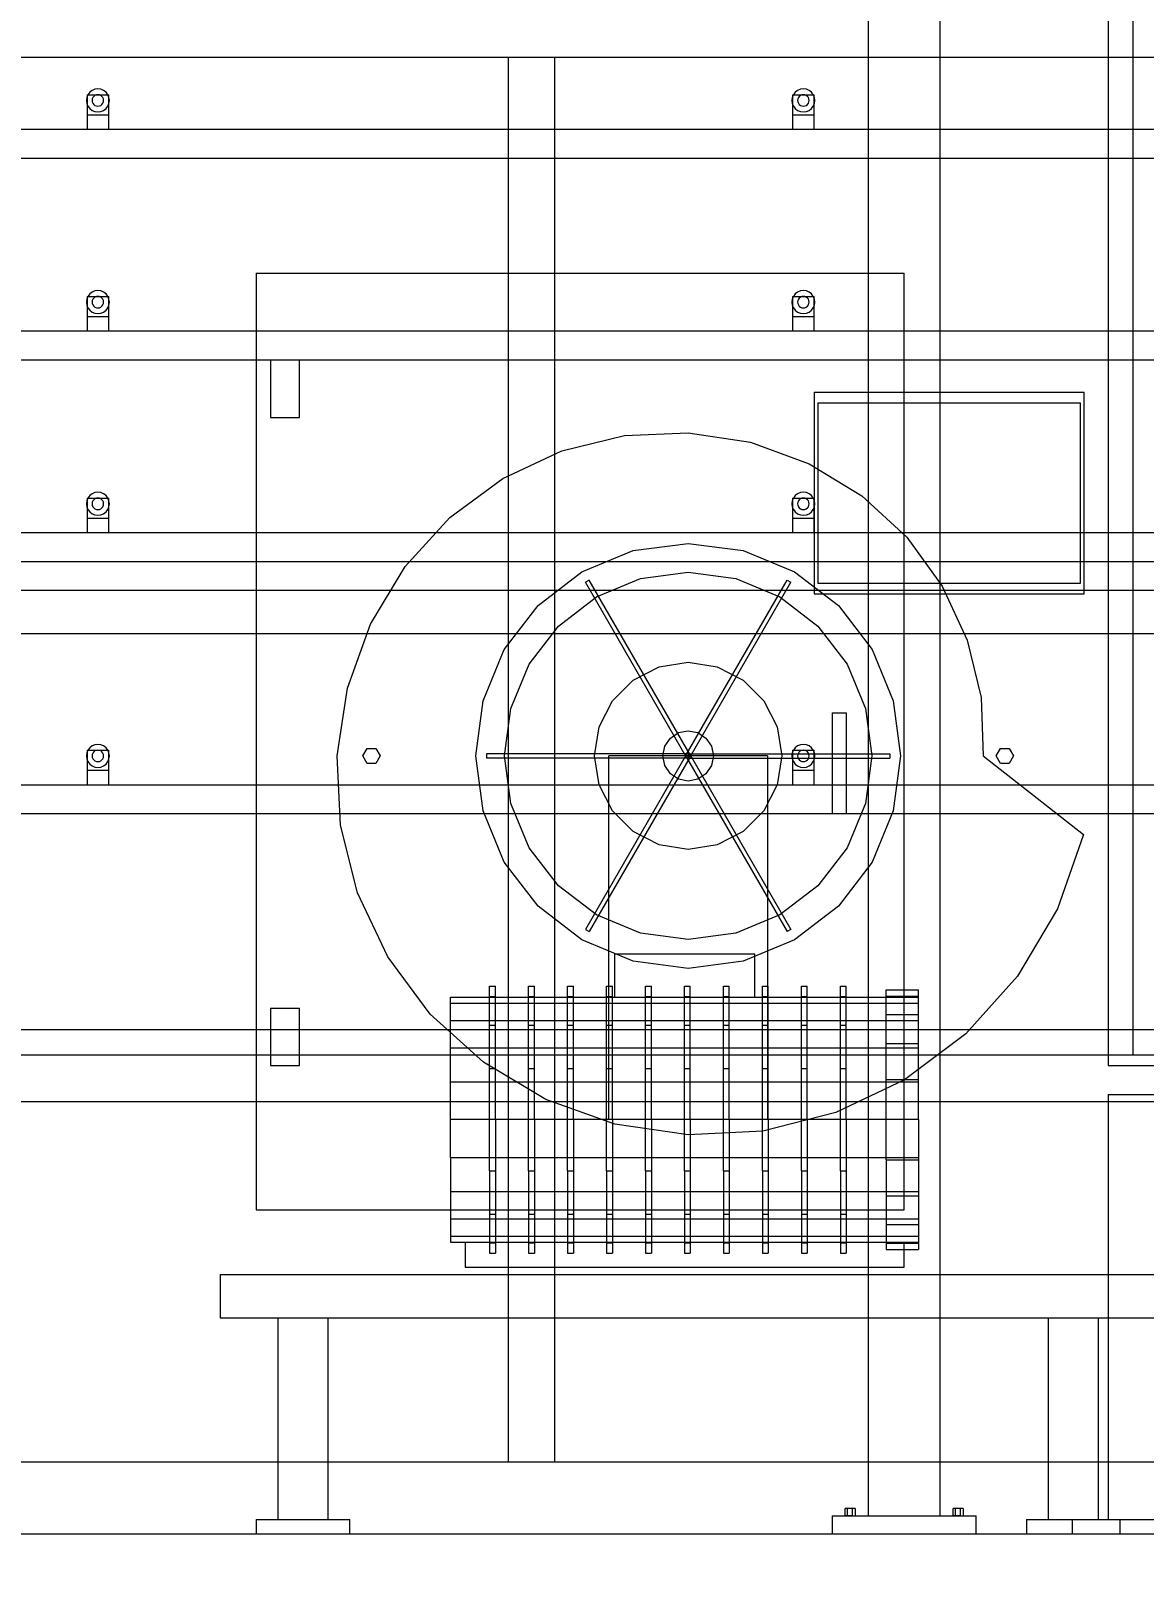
# Model space of a CAD drawing. Header units: millimetres. Extents: x -2500 to 58855, y -53268 to 6837.
# Drawn here: x 39504 to 41050, y -60 to 2086 of the extents above; entities that cross this region are included whole.
import ezdxf

# ---------------------------------------------------------------- set-up
doc = ezdxf.new("R2010")
doc.units = ezdxf.units.MM
doc.layers.add('COTAS_P', color=1, linetype='Continuous', lineweight=0)
doc.layers.add('lateral_secador', color=7, linetype='Continuous', lineweight=0)
doc.dimstyles.new('R19_100', dxfattribs={"dimtxt": 250, "dimasz": 150, "dimexe": 150, "dimexo": 80, "dimgap": 100, "dimtad": 1, "dimtih": 1, "dimtoh": 1, "dimdsep": 46, "dimcen": 0.09, "dimadec": 0, "dimazin": 0, "dimtfac": 1, "dimtdec": 4, "dimtofl": 0, "dimtmove": 0, "dimatfit": 3, "dimfxl": 1, "dimtolj": 1, "dimtzin": 0, "dimarcsym": 0})

# ---------------------------------------------------------------- blocks, each defined once
blk = doc.blocks.new('*D22')
at = {"layer": 'COTAS_P', "color": 0, "lineweight": -2, "transparency": 16777216}
for p, q in [((37717.1, -80), (37717.1, -1050)), ((57717.1, -80), (57717.1, -1050)), ((37867.1, -900), (57567.1, -900))]:
    blk.add_line(p, q, dxfattribs=at)
at = {"layer": 'COTAS_P', "color": 0, "transparency": 16777216}
for points in [[(37867.1, -875), (37867.1, -925), (37717.1, -900)], [(57567.1, -875), (57567.1, -925), (57717.1, -900)]]:
    blk.add_solid(points, dxfattribs=at)
at = {"layer": 'Defpoints', "color": 0, "transparency": 16777216}
for p in [(37717.1, 0), (57717.1, 0), (57717.1, -900)]:
    blk.add_point(p, dxfattribs=at)
blk = doc.blocks.new('*D24')
at = {"layer": 'COTAS_P', "color": 0, "lineweight": -2, "transparency": 16777216}
for p, q in [((112.7, -80), (112.7, -2650)), ((58855.1, -80), (58855.1, -2650)), ((262.7, -2500), (58705.1, -2500))]:
    blk.add_line(p, q, dxfattribs=at)
at = {"layer": 'COTAS_P', "color": 0, "transparency": 16777216}
for points in [[(262.7, -2475), (262.7, -2525), (112.7, -2500)], [(58705.1, -2475), (58705.1, -2525), (58855.1, -2500)]]:
    blk.add_solid(points, dxfattribs=at)
at = {"layer": 'Defpoints', "color": 0, "transparency": 16777216}
for p in [(112.7, 0), (58855.1, 0), (58855.1, -2500)]:
    blk.add_point(p, dxfattribs=at)

msp = doc.modelspace()

# ---------------------------------------------------------------- linework, layer by layer
at = {"layer": 'lateral_secador'}
for p, q in [((40667.116, 2990), (40667.116, 25)), ((40767.116, 25), (40767.116, 2990)), ((41035.449, 665), (41035.449, 2935)), ((41000.449, 2900), (41000.449, 650)), ((37717.116, 2050), (57717.116, 2050)), ((40167.116, 2050), (40232.116, 2050)), ((40167.116, 2050), (40167.116, 100)), ((40232.116, 100), (40232.116, 2050)), ((39583.259, 1998), (39581.661, 1994.141)), ((39582.116, 1998), (39612.116, 1998)), ((39582.116, 1998), (39582.116, 1970)), ((39585.802, 2001.314), (39583.259, 1998)), ((39589.116, 2003.856), (39585.802, 2001.314)), ((39592.975, 2005.455), (39589.116, 2003.856)), ((39593.116, 1996.928), (39591.459, 1995.657)), ((39597.116, 2006), (39592.975, 2005.455)), ((39595.045, 1997.727), (39593.116, 1996.928)), ((39597.116, 1998), (39595.045, 1997.727)), ((39601.257, 2005.455), (39597.116, 2006)), ((39599.186, 1997.727), (39597.116, 1998)), ((39601.116, 1996.928), (39599.186, 1997.727)), ((39602.773, 1995.657), (39601.116, 1996.928)), ((39605.116, 2003.856), (39601.257, 2005.455)), ((39608.43, 2001.314), (39605.116, 2003.856)), ((39610.972, 1998), (39608.43, 2001.314)), ((39612.571, 1994.141), (39610.972, 1998)), ((39612.116, 1970), (39612.116, 1998)), ((40563.259, 1998), (40561.661, 1994.141)), ((40562.116, 1998), (40592.116, 1998)), ((40562.116, 1998), (40562.116, 1970)), ((40565.802, 2001.314), (40563.259, 1998)), ((40569.116, 2003.856), (40565.802, 2001.314)), ((40572.975, 2005.455), (40569.116, 2003.856)), ((40573.116, 1996.928), (40571.459, 1995.657)), ((40577.116, 2006), (40572.975, 2005.455)), ((40575.045, 1997.727), (40573.116, 1996.928)), ((40577.116, 1998), (40575.045, 1997.727)), ((40581.257, 2005.455), (40577.116, 2006)), ((40579.186, 1997.727), (40577.116, 1998)), ((40581.116, 1996.928), (40579.186, 1997.727)), ((40582.773, 1995.657), (40581.116, 1996.928)), ((40585.116, 2003.856), (40581.257, 2005.455)), ((40588.43, 2001.314), (40585.116, 2003.856)), ((40590.972, 1998), (40588.43, 2001.314)), ((40592.571, 1994.141), (40590.972, 1998)), ((40592.116, 1970), (40592.116, 1998)), ((39581.661, 1994.141), (39581.116, 1990)), ((39581.116, 1990), (39581.661, 1985.859)), ((39581.661, 1985.859), (39583.259, 1982)), ((39583.259, 1982), (39585.802, 1978.686)), ((39585.802, 1978.686), (39589.116, 1976.144)), ((39589.388, 1992.071), (39589.116, 1990)), ((39589.116, 1990), (39589.388, 1987.929)), ((39589.116, 1976.144), (39592.975, 1974.545)), ((39590.188, 1994), (39589.388, 1992.071)), ((39589.388, 1987.929), (39590.188, 1986)), ((39591.459, 1995.657), (39590.188, 1994)), ((39590.188, 1986), (39591.459, 1984.343)), ((39591.459, 1984.343), (39593.116, 1983.072)), ((39593.116, 1983.072), (39595.045, 1982.273)), ((39595.045, 1982.273), (39597.116, 1982)), ((39597.116, 1982), (39599.186, 1982.273)), ((39599.186, 1982.273), (39601.116, 1983.072)), ((39601.116, 1983.072), (39602.773, 1984.343)), ((39601.257, 1974.545), (39605.116, 1976.144)), ((39604.044, 1994), (39602.773, 1995.657)), ((39602.773, 1984.343), (39604.044, 1986)), ((39604.843, 1992.071), (39604.044, 1994)), ((39604.044, 1986), (39604.843, 1987.929)), ((39605.116, 1990), (39604.843, 1992.071)), ((39604.843, 1987.929), (39605.116, 1990)), ((39605.116, 1976.144), (39608.43, 1978.686)), ((39608.43, 1978.686), (39610.972, 1982)), ((39610.972, 1982), (39612.571, 1985.859)), ((39613.116, 1990), (39612.571, 1994.141)), ((39612.571, 1985.859), (39613.116, 1990)), ((40561.661, 1994.141), (40561.116, 1990)), ((40561.116, 1990), (40561.661, 1985.859)), ((40561.661, 1985.859), (40563.259, 1982)), ((40563.259, 1982), (40565.802, 1978.686)), ((40565.802, 1978.686), (40569.116, 1976.144)), ((40569.388, 1992.071), (40569.116, 1990)), ((40569.116, 1990), (40569.388, 1987.929)), ((40569.116, 1976.144), (40572.975, 1974.545)), ((40570.188, 1994), (40569.388, 1992.071)), ((40569.388, 1987.929), (40570.188, 1986)), ((40571.459, 1995.657), (40570.188, 1994)), ((40570.188, 1986), (40571.459, 1984.343)), ((40571.459, 1984.343), (40573.116, 1983.072)), ((40573.116, 1983.072), (40575.045, 1982.273)), ((40575.045, 1982.273), (40577.116, 1982)), ((40577.116, 1982), (40579.186, 1982.273)), ((40579.186, 1982.273), (40581.116, 1983.072)), ((40581.116, 1983.072), (40582.773, 1984.343)), ((40581.257, 1974.545), (40585.116, 1976.144)), ((40584.044, 1994), (40582.773, 1995.657)), ((40582.773, 1984.343), (40584.044, 1986)), ((40584.843, 1992.071), (40584.044, 1994)), ((40584.044, 1986), (40584.843, 1987.929)), ((40585.116, 1990), (40584.843, 1992.071)), ((40584.843, 1987.929), (40585.116, 1990)), ((40585.116, 1976.144), (40588.43, 1978.686)), ((40588.43, 1978.686), (40590.972, 1982)), ((40590.972, 1982), (40592.571, 1985.859)), ((40593.116, 1990), (40592.571, 1994.141)), ((40592.571, 1985.859), (40593.116, 1990)), ((39582.116, 1970), (39612.116, 1970)), ((39582.116, 1970), (39582.116, 1950)), ((39592.975, 1974.545), (39597.116, 1974)), ((39597.116, 1974), (39601.257, 1974.545)), ((39612.116, 1950), (39612.116, 1970)), ((40562.116, 1970), (40592.116, 1970)), ((40562.116, 1970), (40562.116, 1950)), ((40572.975, 1974.545), (40577.116, 1974)), ((40577.116, 1974), (40581.257, 1974.545)), ((40592.116, 1950), (40592.116, 1970)), ((38067.116, 1950), (57367.116, 1950)), ((39582.116, 1950), (39612.116, 1950)), ((40562.116, 1950), (40592.116, 1950)), ((38067.116, 1910), (57367.116, 1910)), ((39817.116, 1750), (40717.116, 1750)), ((39817.116, 1750), (39817.116, 450)), ((40717.116, 450), (40717.116, 1750)), ((39583.259, 1718), (39581.661, 1714.141)), ((39582.116, 1718), (39612.116, 1718)), ((39582.116, 1718), (39582.116, 1690)), ((39585.802, 1721.314), (39583.259, 1718)), ((39589.116, 1723.856), (39585.802, 1721.314)), ((39592.975, 1725.455), (39589.116, 1723.856)), ((39597.116, 1726), (39592.975, 1725.455)), ((39595.045, 1717.727), (39593.116, 1716.928)), ((39597.116, 1718), (39595.045, 1717.727)), ((39601.257, 1725.455), (39597.116, 1726)), ((39599.186, 1717.727), (39597.116, 1718)), ((39601.116, 1716.928), (39599.186, 1717.727)), ((39605.116, 1723.856), (39601.257, 1725.455)), ((39608.43, 1721.314), (39605.116, 1723.856)), ((39610.972, 1718), (39608.43, 1721.314)), ((39612.571, 1714.141), (39610.972, 1718)), ((39612.116, 1690), (39612.116, 1718)), ((40563.259, 1718), (40561.661, 1714.141)), ((40562.116, 1718), (40592.116, 1718)), ((40562.116, 1718), (40562.116, 1690)), ((40565.802, 1721.314), (40563.259, 1718)), ((40569.116, 1723.856), (40565.802, 1721.314)), ((40572.975, 1725.455), (40569.116, 1723.856)), ((40577.116, 1726), (40572.975, 1725.455)), ((40575.045, 1717.727), (40573.116, 1716.928)), ((40577.116, 1718), (40575.045, 1717.727)), ((40581.257, 1725.455), (40577.116, 1726)), ((40579.186, 1717.727), (40577.116, 1718)), ((40581.116, 1716.928), (40579.186, 1717.727)), ((40585.116, 1723.856), (40581.257, 1725.455)), ((40588.43, 1721.314), (40585.116, 1723.856)), ((40590.972, 1718), (40588.43, 1721.314)), ((40592.571, 1714.141), (40590.972, 1718)), ((40592.116, 1690), (40592.116, 1718)), ((39581.661, 1714.141), (39581.116, 1710)), ((39581.116, 1710), (39581.661, 1705.859)), ((39581.661, 1705.859), (39583.259, 1702)), ((39583.259, 1702), (39585.802, 1698.686)), ((39585.802, 1698.686), (39589.116, 1696.144)), ((39589.388, 1712.071), (39589.116, 1710)), ((39589.116, 1710), (39589.388, 1707.929)), ((39589.116, 1696.144), (39592.975, 1694.545)), ((39590.188, 1714), (39589.388, 1712.071)), ((39589.388, 1707.929), (39590.188, 1706)), ((39591.459, 1715.657), (39590.188, 1714)), ((39590.188, 1706), (39591.459, 1704.343)), ((39593.116, 1716.928), (39591.459, 1715.657)), ((39591.459, 1704.343), (39593.116, 1703.072)), ((39593.116, 1703.072), (39595.045, 1702.273)), ((39595.045, 1702.273), (39597.116, 1702)), ((39597.116, 1702), (39599.186, 1702.273)), ((39599.186, 1702.273), (39601.116, 1703.072)), ((39602.773, 1715.657), (39601.116, 1716.928)), ((39601.116, 1703.072), (39602.773, 1704.343)), ((39601.257, 1694.545), (39605.116, 1696.144)), ((39604.044, 1714), (39602.773, 1715.657)), ((39602.773, 1704.343), (39604.044, 1706)), ((39604.843, 1712.071), (39604.044, 1714)), ((39604.044, 1706), (39604.843, 1707.929)), ((39605.116, 1710), (39604.843, 1712.071)), ((39604.843, 1707.929), (39605.116, 1710)), ((39605.116, 1696.144), (39608.43, 1698.686)), ((39608.43, 1698.686), (39610.972, 1702)), ((39610.972, 1702), (39612.571, 1705.859)), ((39613.116, 1710), (39612.571, 1714.141)), ((39612.571, 1705.859), (39613.116, 1710)), ((40561.661, 1714.141), (40561.116, 1710)), ((40561.116, 1710), (40561.661, 1705.859)), ((40561.661, 1705.859), (40563.259, 1702)), ((40563.259, 1702), (40565.802, 1698.686)), ((40565.802, 1698.686), (40569.116, 1696.144)), ((40569.388, 1712.071), (40569.116, 1710)), ((40569.116, 1710), (40569.388, 1707.929)), ((40569.116, 1696.144), (40572.975, 1694.545)), ((40570.188, 1714), (40569.388, 1712.071)), ((40569.388, 1707.929), (40570.188, 1706)), ((40571.459, 1715.657), (40570.188, 1714)), ((40570.188, 1706), (40571.459, 1704.343)), ((40573.116, 1716.928), (40571.459, 1715.657)), ((40571.459, 1704.343), (40573.116, 1703.072)), ((40573.116, 1703.072), (40575.045, 1702.273)), ((40575.045, 1702.273), (40577.116, 1702)), ((40577.116, 1702), (40579.186, 1702.273)), ((40579.186, 1702.273), (40581.116, 1703.072)), ((40582.773, 1715.657), (40581.116, 1716.928)), ((40581.116, 1703.072), (40582.773, 1704.343)), ((40581.257, 1694.545), (40585.116, 1696.144)), ((40584.044, 1714), (40582.773, 1715.657)), ((40582.773, 1704.343), (40584.044, 1706)), ((40584.843, 1712.071), (40584.044, 1714)), ((40584.044, 1706), (40584.843, 1707.929)), ((40585.116, 1710), (40584.843, 1712.071)), ((40584.843, 1707.929), (40585.116, 1710)), ((40585.116, 1696.144), (40588.43, 1698.686)), ((40588.43, 1698.686), (40590.972, 1702)), ((40590.972, 1702), (40592.571, 1705.859)), ((40593.116, 1710), (40592.571, 1714.141)), ((40592.571, 1705.859), (40593.116, 1710)), ((39582.116, 1690), (39612.116, 1690)), ((39582.116, 1690), (39582.116, 1670)), ((39592.975, 1694.545), (39597.116, 1694)), ((39597.116, 1694), (39601.257, 1694.545)), ((39612.116, 1670), (39612.116, 1690)), ((40562.116, 1690), (40592.116, 1690)), ((40562.116, 1690), (40562.116, 1670)), ((40572.975, 1694.545), (40577.116, 1694)), ((40577.116, 1694), (40581.257, 1694.545)), ((40592.116, 1670), (40592.116, 1690)), ((38067.116, 1670), (57367.116, 1670)), ((39582.116, 1670), (39612.116, 1670)), ((40562.116, 1670), (40592.116, 1670)), ((38067.116, 1630), (57367.116, 1630)), ((39837.116, 1630), (39877.116, 1630)), ((39837.116, 1630), (39837.116, 1550)), ((39877.116, 1550), (39877.116, 1630)), ((40592.116, 1585), (40967.116, 1585)), ((40592.116, 1585), (40592.116, 1305)), ((40597.116, 1570), (40962.116, 1570)), ((40597.116, 1570), (40597.116, 1320)), ((40962.116, 1320), (40962.116, 1570)), ((40967.116, 1305), (40967.116, 1585)), ((39837.116, 1550), (39877.116, 1550)), ((40241.699, 1503.494), (40328.633, 1524.834)), ((40328.633, 1524.834), (40417.116, 1528.71)), ((40417.116, 1528.71), (40503.711, 1515.342)), ((40159.761, 1465.158), (40241.699, 1503.494)), ((40503.711, 1515.342), (40585.126, 1485.613)), ((40585.126, 1485.613), (40658.341, 1441.019)), ((40086.144, 1410.972), (40159.761, 1465.158)), ((39585.802, 1441.314), (39583.259, 1438)), ((39589.116, 1443.856), (39585.802, 1441.314)), ((39592.975, 1445.455), (39589.116, 1443.856)), ((39597.116, 1446), (39592.975, 1445.455)), ((39601.257, 1445.455), (39597.116, 1446)), ((39605.116, 1443.856), (39601.257, 1445.455)), ((39608.43, 1441.314), (39605.116, 1443.856)), ((39610.972, 1438), (39608.43, 1441.314)), ((40565.802, 1441.314), (40563.259, 1438)), ((40569.116, 1443.856), (40565.802, 1441.314)), ((40572.975, 1445.455), (40569.116, 1443.856)), ((40577.116, 1446), (40572.975, 1445.455)), ((40581.257, 1445.455), (40577.116, 1446)), ((40585.116, 1443.856), (40581.257, 1445.455)), ((40588.43, 1441.314), (40585.116, 1443.856)), ((40590.972, 1438), (40588.43, 1441.314)), ((40658.341, 1441.019), (40720.716, 1383.6)), ((39581.661, 1434.141), (39581.116, 1430)), ((39581.116, 1430), (39581.661, 1425.859)), ((39583.259, 1438), (39581.661, 1434.141)), ((39581.661, 1425.859), (39583.259, 1422)), ((39582.116, 1438), (39612.116, 1438)), ((39582.116, 1438), (39582.116, 1410)), ((39583.259, 1422), (39585.802, 1418.686)), ((39585.802, 1418.686), (39589.116, 1416.144)), ((39589.388, 1432.071), (39589.116, 1430)), ((39589.116, 1430), (39589.388, 1427.929)), ((39590.188, 1434), (39589.388, 1432.071)), ((39589.388, 1427.929), (39590.188, 1426)), ((39591.459, 1435.657), (39590.188, 1434)), ((39590.188, 1426), (39591.459, 1424.343)), ((39593.116, 1436.928), (39591.459, 1435.657)), ((39591.459, 1424.343), (39593.116, 1423.072)), ((39595.045, 1437.727), (39593.116, 1436.928)), ((39593.116, 1423.072), (39595.045, 1422.273)), ((39597.116, 1438), (39595.045, 1437.727)), ((39595.045, 1422.273), (39597.116, 1422)), ((39599.186, 1437.727), (39597.116, 1438)), ((39597.116, 1422), (39599.186, 1422.273)), ((39601.116, 1436.928), (39599.186, 1437.727)), ((39599.186, 1422.273), (39601.116, 1423.072)), ((39602.773, 1435.657), (39601.116, 1436.928)), ((39601.116, 1423.072), (39602.773, 1424.343)), ((39604.044, 1434), (39602.773, 1435.657)), ((39602.773, 1424.343), (39604.044, 1426)), ((39604.843, 1432.071), (39604.044, 1434)), ((39604.044, 1426), (39604.843, 1427.929)), ((39605.116, 1430), (39604.843, 1432.071)), ((39604.843, 1427.929), (39605.116, 1430)), ((39605.116, 1416.144), (39608.43, 1418.686)), ((39608.43, 1418.686), (39610.972, 1422)), ((39612.571, 1434.141), (39610.972, 1438)), ((39610.972, 1422), (39612.571, 1425.859)), ((39612.116, 1410), (39612.116, 1438)), ((39613.116, 1430), (39612.571, 1434.141)), ((39612.571, 1425.859), (39613.116, 1430)), ((40561.661, 1434.141), (40561.116, 1430)), ((40561.116, 1430), (40561.661, 1425.859)), ((40563.259, 1438), (40561.661, 1434.141)), ((40561.661, 1425.859), (40563.259, 1422)), ((40562.116, 1438), (40592.116, 1438)), ((40562.116, 1438), (40562.116, 1410)), ((40563.259, 1422), (40565.802, 1418.686)), ((40565.802, 1418.686), (40569.116, 1416.144)), ((40569.388, 1432.071), (40569.116, 1430)), ((40569.116, 1430), (40569.388, 1427.929)), ((40570.188, 1434), (40569.388, 1432.071)), ((40569.388, 1427.929), (40570.188, 1426)), ((40571.459, 1435.657), (40570.188, 1434)), ((40570.188, 1426), (40571.459, 1424.343)), ((40573.116, 1436.928), (40571.459, 1435.657)), ((40571.459, 1424.343), (40573.116, 1423.072)), ((40575.045, 1437.727), (40573.116, 1436.928)), ((40573.116, 1423.072), (40575.045, 1422.273)), ((40577.116, 1438), (40575.045, 1437.727)), ((40575.045, 1422.273), (40577.116, 1422)), ((40579.186, 1437.727), (40577.116, 1438)), ((40577.116, 1422), (40579.186, 1422.273)), ((40581.116, 1436.928), (40579.186, 1437.727)), ((40579.186, 1422.273), (40581.116, 1423.072)), ((40582.773, 1435.657), (40581.116, 1436.928)), ((40581.116, 1423.072), (40582.773, 1424.343)), ((40584.044, 1434), (40582.773, 1435.657)), ((40582.773, 1424.343), (40584.044, 1426)), ((40584.843, 1432.071), (40584.044, 1434)), ((40584.044, 1426), (40584.843, 1427.929)), ((40585.116, 1430), (40584.843, 1432.071)), ((40584.843, 1427.929), (40585.116, 1430)), ((40585.116, 1416.144), (40588.43, 1418.686)), ((40588.43, 1418.686), (40590.972, 1422)), ((40592.571, 1434.141), (40590.972, 1438)), ((40590.972, 1422), (40592.571, 1425.859)), ((40592.116, 1410), (40592.116, 1438)), ((40593.116, 1430), (40592.571, 1434.141)), ((40592.571, 1425.859), (40593.116, 1430)), ((39582.116, 1410), (39612.116, 1410)), ((39582.116, 1410), (39582.116, 1390)), ((39589.116, 1416.144), (39592.975, 1414.545)), ((39592.975, 1414.545), (39597.116, 1414)), ((39597.116, 1414), (39601.257, 1414.545)), ((39601.257, 1414.545), (39605.116, 1416.144)), ((39612.116, 1390), (39612.116, 1410)), ((40023.911, 1342.731), (40086.144, 1410.972)), ((40562.116, 1410), (40592.116, 1410)), ((40562.116, 1410), (40562.116, 1390)), ((40569.116, 1416.144), (40572.975, 1414.545)), ((40572.975, 1414.545), (40577.116, 1414)), ((40577.116, 1414), (40581.257, 1414.545)), ((40581.257, 1414.545), (40585.116, 1416.144)), ((40592.116, 1390), (40592.116, 1410)), ((38067.116, 1390), (57367.116, 1390)), ((39582.116, 1390), (39612.116, 1390)), ((40340.764, 1364.948), (40417.116, 1375)), ((40417.116, 1375), (40493.467, 1364.948)), ((40562.116, 1390), (40592.116, 1390)), ((40720.716, 1383.6), (40770.088, 1315.849)), ((40269.616, 1335.477), (40340.764, 1364.948)), ((40493.467, 1364.948), (40564.616, 1335.477)), ((38067.116, 1350), (57367.116, 1350)), ((39975.74, 1262.824), (40023.911, 1342.731)), ((40208.519, 1288.597), (40269.616, 1335.477)), ((40351.117, 1326.311), (40417.116, 1335)), ((40417.116, 1335), (40483.115, 1326.311)), ((40564.616, 1335.477), (40625.712, 1288.597)), ((37717.116, 1310), (57717.116, 1310)), ((40279.714, 1323.987), (40274.518, 1320.987)), ((40414.518, 1078.5), (40274.518, 1320.987)), ((40419.714, 1081.5), (40279.714, 1323.987)), ((40289.616, 1300.836), (40351.117, 1326.311)), ((40414.518, 1081.5), (40554.518, 1323.987)), ((40419.714, 1078.5), (40559.714, 1320.987)), ((40483.115, 1326.311), (40544.616, 1300.836)), ((40554.518, 1323.987), (40559.714, 1320.987)), ((40597.116, 1320), (40962.116, 1320)), ((40770.088, 1315.849), (40804.847, 1240.604)), ((40161.638, 1227.5), (40208.519, 1288.597)), ((40236.804, 1260.312), (40289.616, 1300.836)), ((40544.616, 1300.836), (40597.428, 1260.312)), ((40592.116, 1305), (40967.116, 1305)), ((40625.712, 1288.597), (40672.593, 1227.5)), ((37717.116, 1250), (57717.116, 1250)), ((39943.808, 1174.147), (39975.74, 1262.824)), ((40196.279, 1207.5), (40236.804, 1260.312)), ((40597.428, 1260.312), (40637.952, 1207.5)), ((40132.168, 1156.352), (40161.638, 1227.5)), ((40672.593, 1227.5), (40702.064, 1156.352)), ((40804.847, 1240.604), (40823.984, 1160.931)), ((40170.805, 1145.999), (40196.279, 1207.5)), ((40340.704, 1185.172), (40376.944, 1203.637)), ((40376.944, 1203.637), (40417.116, 1210)), ((40417.116, 1210), (40457.288, 1203.637)), ((40457.288, 1203.637), (40493.528, 1185.172)), ((40637.952, 1207.5), (40663.427, 1145.999)), ((40311.944, 1156.412), (40340.704, 1185.172)), ((40493.528, 1185.172), (40522.288, 1156.412)), ((39929.696, 1080), (39943.808, 1174.147)), ((40823.984, 1160.931), (40827.116, 1080)), ((40122.116, 1080), (40132.168, 1156.352)), ((40162.116, 1080), (40170.805, 1145.999)), ((40293.479, 1120.172), (40311.944, 1156.412)), ((40522.288, 1156.412), (40540.753, 1120.172)), ((40617.116, 1140), (40637.116, 1140)), ((40617.116, 1140), (40617.116, 1000)), ((40637.116, 1000), (40637.116, 1140)), ((40663.427, 1145.999), (40672.116, 1080)), ((40702.064, 1156.352), (40712.116, 1080)), ((40287.116, 1080), (40293.479, 1120.172)), ((40540.753, 1120.172), (40547.116, 1080)), ((39592.975, 1095.455), (39589.116, 1093.856)), ((39597.116, 1096), (39592.975, 1095.455)), ((39601.257, 1095.455), (39597.116, 1096)), ((39605.116, 1093.856), (39601.257, 1095.455)), ((40384.78, 1093.394), (40392.367, 1104.749)), ((40392.367, 1104.749), (40403.722, 1112.336)), ((40403.722, 1112.336), (40417.116, 1115)), ((40417.116, 1115), (40430.51, 1112.336)), ((40430.51, 1112.336), (40441.865, 1104.749)), ((40441.865, 1104.749), (40449.452, 1093.394)), ((40572.975, 1095.455), (40569.116, 1093.856)), ((40577.116, 1096), (40572.975, 1095.455)), ((40581.257, 1095.455), (40577.116, 1096)), ((40585.116, 1093.856), (40581.257, 1095.455)), ((39581.661, 1084.141), (39581.116, 1080)), ((39581.116, 1080), (39581.661, 1075.859)), ((39583.259, 1088), (39581.661, 1084.141)), ((39581.661, 1075.859), (39583.259, 1072)), ((39582.116, 1088), (39612.116, 1088)), ((39582.116, 1088), (39582.116, 1060)), ((39585.802, 1091.314), (39583.259, 1088)), ((39589.116, 1093.856), (39585.802, 1091.314)), ((39589.388, 1082.071), (39589.116, 1080)), ((39589.116, 1080), (39589.388, 1077.929)), ((39590.188, 1084), (39589.388, 1082.071)), ((39589.388, 1077.929), (39590.188, 1076)), ((39591.459, 1085.657), (39590.188, 1084)), ((39590.188, 1076), (39591.459, 1074.343)), ((39593.116, 1086.928), (39591.459, 1085.657)), ((39591.459, 1074.343), (39593.116, 1073.072)), ((39595.045, 1087.727), (39593.116, 1086.928)), ((39597.116, 1088), (39595.045, 1087.727)), ((39599.186, 1087.727), (39597.116, 1088)), ((39601.116, 1086.928), (39599.186, 1087.727)), ((39602.773, 1085.657), (39601.116, 1086.928)), ((39601.116, 1073.072), (39602.773, 1074.343)), ((39604.044, 1084), (39602.773, 1085.657)), ((39602.773, 1074.343), (39604.044, 1076)), ((39604.843, 1082.071), (39604.044, 1084)), ((39604.044, 1076), (39604.843, 1077.929)), ((39605.116, 1080), (39604.843, 1082.071)), ((39604.843, 1077.929), (39605.116, 1080)), ((39608.43, 1091.314), (39605.116, 1093.856)), ((39610.972, 1088), (39608.43, 1091.314)), ((39612.571, 1084.141), (39610.972, 1088)), ((39610.972, 1072), (39612.571, 1075.859)), ((39612.116, 1060), (39612.116, 1088)), ((39613.116, 1080), (39612.571, 1084.141)), ((39612.571, 1075.859), (39613.116, 1080)), ((39934.316, 983.965), (39929.696, 1080)), ((39965.116, 1080), (39971.116, 1090.392)), ((39971.116, 1069.608), (39965.116, 1080)), ((39971.116, 1090.392), (39983.116, 1090.392)), ((39983.116, 1090.392), (39989.116, 1080)), ((39989.116, 1080), (39983.116, 1069.608)), ((40132.168, 1003.648), (40122.116, 1080)), ((40137.116, 1083), (40137.116, 1077)), ((40417.116, 1083), (40137.116, 1083)), ((40417.116, 1077), (40137.116, 1077)), ((40170.805, 1014.001), (40162.116, 1080)), ((40414.518, 1081.5), (40274.518, 839.013)), ((40419.714, 1078.5), (40279.714, 836.013)), ((40293.479, 1039.828), (40287.116, 1080)), ((40527.116, 1080), (40307.116, 1080)), ((40307.116, 575), (40307.116, 1080)), ((40382.116, 1080), (40384.78, 1093.394)), ((40384.78, 1066.606), (40382.116, 1080)), ((40414.518, 1081.5), (40419.714, 1078.5)), ((40419.714, 1081.5), (40414.518, 1078.5)), ((40414.518, 1078.5), (40554.518, 836.013)), ((40417.116, 1083), (40417.116, 1077)), ((40417.116, 1083), (40697.116, 1083)), ((40417.116, 1077), (40697.116, 1077)), ((40419.714, 1081.5), (40559.714, 839.013)), ((40449.452, 1093.394), (40452.116, 1080)), ((40452.116, 1080), (40449.452, 1066.606)), ((40527.116, 1080), (40527.116, 575)), ((40547.116, 1080), (40540.753, 1039.828)), ((40561.661, 1084.141), (40561.116, 1080)), ((40561.116, 1080), (40561.661, 1075.859)), ((40563.259, 1088), (40561.661, 1084.141)), ((40561.661, 1075.859), (40563.259, 1072)), ((40562.116, 1088), (40592.116, 1088)), ((40562.116, 1088), (40562.116, 1060)), ((40565.802, 1091.314), (40563.259, 1088)), ((40569.116, 1093.856), (40565.802, 1091.314)), ((40569.388, 1082.071), (40569.116, 1080)), ((40569.116, 1080), (40569.388, 1077.929)), ((40570.188, 1084), (40569.388, 1082.071)), ((40569.388, 1077.929), (40570.188, 1076)), ((40571.459, 1085.657), (40570.188, 1084)), ((40570.188, 1076), (40571.459, 1074.343)), ((40573.116, 1086.928), (40571.459, 1085.657)), ((40571.459, 1074.343), (40573.116, 1073.072)), ((40575.045, 1087.727), (40573.116, 1086.928)), ((40577.116, 1088), (40575.045, 1087.727)), ((40579.186, 1087.727), (40577.116, 1088)), ((40581.116, 1086.928), (40579.186, 1087.727)), ((40582.773, 1085.657), (40581.116, 1086.928)), ((40581.116, 1073.072), (40582.773, 1074.343)), ((40584.044, 1084), (40582.773, 1085.657)), ((40582.773, 1074.343), (40584.044, 1076)), ((40584.843, 1082.071), (40584.044, 1084)), ((40584.044, 1076), (40584.843, 1077.929)), ((40585.116, 1080), (40584.843, 1082.071)), ((40584.843, 1077.929), (40585.116, 1080)), ((40588.43, 1091.314), (40585.116, 1093.856)), ((40590.972, 1088), (40588.43, 1091.314)), ((40592.571, 1084.141), (40590.972, 1088)), ((40590.972, 1072), (40592.571, 1075.859)), ((40592.116, 1060), (40592.116, 1088)), ((40593.116, 1080), (40592.571, 1084.141)), ((40592.571, 1075.859), (40593.116, 1080)), ((40672.116, 1080), (40663.427, 1014.001)), ((40697.116, 1083), (40697.116, 1077)), ((40712.116, 1080), (40702.064, 1003.648)), ((40827.116, 1080), (40966.356, 970.749)), ((40845.116, 1080), (40851.116, 1090.392)), ((40851.116, 1069.608), (40845.116, 1080)), ((40851.116, 1090.392), (40863.116, 1090.392)), ((40863.116, 1090.392), (40869.116, 1080)), ((40869.116, 1080), (40863.116, 1069.608)), ((39582.116, 1060), (39612.116, 1060)), ((39582.116, 1060), (39582.116, 1040)), ((39583.259, 1072), (39585.802, 1068.686)), ((39585.802, 1068.686), (39589.116, 1066.144)), ((39589.116, 1066.144), (39592.975, 1064.545)), ((39592.975, 1064.545), (39597.116, 1064)), ((39593.116, 1073.072), (39595.045, 1072.273)), ((39595.045, 1072.273), (39597.116, 1072)), ((39597.116, 1072), (39599.186, 1072.273)), ((39597.116, 1064), (39601.257, 1064.545)), ((39599.186, 1072.273), (39601.116, 1073.072)), ((39601.257, 1064.545), (39605.116, 1066.144)), ((39605.116, 1066.144), (39608.43, 1068.686)), ((39608.43, 1068.686), (39610.972, 1072)), ((39612.116, 1040), (39612.116, 1060)), ((39983.116, 1069.608), (39971.116, 1069.608)), ((40392.367, 1055.251), (40384.78, 1066.606)), ((40403.722, 1047.664), (40392.367, 1055.251)), ((40441.865, 1055.251), (40430.51, 1047.664)), ((40449.452, 1066.606), (40441.865, 1055.251)), ((40562.116, 1060), (40592.116, 1060)), ((40562.116, 1060), (40562.116, 1040)), ((40563.259, 1072), (40565.802, 1068.686)), ((40565.802, 1068.686), (40569.116, 1066.144)), ((40569.116, 1066.144), (40572.975, 1064.545)), ((40572.975, 1064.545), (40577.116, 1064)), ((40573.116, 1073.072), (40575.045, 1072.273)), ((40575.045, 1072.273), (40577.116, 1072)), ((40577.116, 1072), (40579.186, 1072.273)), ((40577.116, 1064), (40581.257, 1064.545)), ((40579.186, 1072.273), (40581.116, 1073.072)), ((40581.257, 1064.545), (40585.116, 1066.144)), ((40585.116, 1066.144), (40588.43, 1068.686)), ((40588.43, 1068.686), (40590.972, 1072)), ((40592.116, 1040), (40592.116, 1060)), ((40863.116, 1069.608), (40851.116, 1069.608)), ((38067.116, 1040), (57367.116, 1040)), ((39582.116, 1040), (39612.116, 1040)), ((40311.944, 1003.588), (40293.479, 1039.828)), ((40417.116, 1045), (40403.722, 1047.664)), ((40430.51, 1047.664), (40417.116, 1045)), ((40540.753, 1039.828), (40522.288, 1003.588)), ((40562.116, 1040), (40592.116, 1040)), ((40196.279, 952.5), (40170.805, 1014.001)), ((40663.427, 1014.001), (40637.952, 952.5)), ((38067.116, 1000), (57367.116, 1000)), ((40161.638, 932.5), (40132.168, 1003.648)), ((40340.704, 974.828), (40311.944, 1003.588)), ((40522.288, 1003.588), (40493.528, 974.828)), ((40617.116, 1000), (40637.116, 1000)), ((40702.064, 1003.648), (40672.593, 932.5)), ((39957.858, 889.769), (39934.316, 983.965)), ((40376.944, 956.363), (40340.704, 974.828)), ((40493.528, 974.828), (40457.288, 956.363)), ((40966.356, 970.749), (40930.018, 867.549)), ((40236.804, 899.688), (40196.279, 952.5)), ((40417.116, 950), (40376.944, 956.363)), ((40457.288, 956.363), (40417.116, 950)), ((40637.952, 952.5), (40597.428, 899.688)), ((40208.519, 871.403), (40161.638, 932.5)), ((40672.593, 932.5), (40625.712, 871.403)), ((39999.772, 801.14), (39957.858, 889.769)), ((40289.616, 859.164), (40236.804, 899.688)), ((40597.428, 899.688), (40544.616, 859.164)), ((40269.616, 824.523), (40208.519, 871.403)), ((40351.117, 833.689), (40289.616, 859.164)), ((40544.616, 859.164), (40483.115, 833.689)), ((40625.712, 871.403), (40564.616, 824.523)), ((40930.018, 867.549), (40874.692, 774.257)), ((40274.518, 839.013), (40279.714, 836.013)), ((40559.714, 839.013), (40554.518, 836.013)), ((40340.764, 795.052), (40269.616, 824.523)), ((40417.116, 825), (40351.117, 833.689)), ((40483.115, 833.689), (40417.116, 825)), ((40564.616, 824.523), (40493.467, 795.052)), ((40058.772, 721.657), (39999.772, 801.14)), ((40314.616, 805), (40509.616, 805)), ((40314.616, 805), (40314.616, 745)), ((40417.116, 785), (40340.764, 795.052)), ((40493.467, 795.052), (40417.116, 785)), ((40509.616, 745), (40509.616, 805)), ((40874.692, 774.257), (40802.831, 694.285)), ((40141.283, 746.195), (40141.283, 760.3)), ((40141.283, 760.3), (40149.283, 760.3)), ((40149.283, 746.195), (40149.283, 760.3)), ((40195.449, 746.195), (40195.449, 760.3)), ((40195.449, 760.3), (40203.449, 760.3)), ((40203.449, 746.195), (40203.449, 760.3)), ((40249.616, 746.195), (40249.616, 760.3)), ((40249.616, 760.3), (40257.616, 760.3)), ((40257.616, 746.195), (40257.616, 760.3)), ((40303.783, 746.195), (40303.783, 760.3)), ((40303.783, 760.3), (40311.783, 760.3)), ((40311.783, 746.195), (40311.783, 760.3)), ((40357.949, 746.195), (40357.949, 760.3)), ((40357.949, 760.3), (40365.949, 760.3)), ((40365.949, 746.195), (40365.949, 760.3)), ((40412.116, 746.195), (40412.116, 760.3)), ((40412.116, 760.3), (40420.116, 760.3)), ((40420.116, 746.195), (40420.116, 760.3)), ((40466.283, 746.195), (40466.283, 760.3)), ((40466.283, 760.3), (40474.283, 760.3)), ((40474.283, 746.195), (40474.283, 760.3)), ((40520.449, 746.195), (40520.449, 760.3)), ((40520.449, 760.3), (40528.449, 760.3)), ((40528.449, 746.195), (40528.449, 760.3)), ((40574.616, 746.195), (40574.616, 760.3)), ((40574.616, 760.3), (40582.616, 760.3)), ((40582.616, 746.195), (40582.616, 760.3)), ((40628.783, 746.195), (40628.783, 760.3)), ((40628.783, 760.3), (40636.783, 760.3)), ((40636.783, 746.195), (40636.783, 760.3)), ((40692.116, 746.38), (40692.116, 755.2)), ((40692.116, 755.2), (40737.116, 755.2)), ((40737.116, 746.38), (40737.116, 755.2)), ((39837.116, 730), (39877.116, 730)), ((39837.116, 730), (39837.116, 650)), ((39877.116, 650), (39877.116, 730)), ((40087.116, 736.68), (40087.116, 745)), ((40087.116, 745), (40737.116, 745)), ((40087.116, 712.533), (40087.116, 736.68)), ((40087.116, 736.68), (40737.116, 736.68)), ((40141.283, 706.027), (40141.283, 746.195)), ((40141.283, 746.195), (40149.283, 746.195)), ((40149.283, 706.027), (40149.283, 746.195)), ((40195.449, 706.027), (40195.449, 746.195)), ((40195.449, 746.195), (40203.449, 746.195)), ((40203.449, 706.027), (40203.449, 746.195)), ((40249.616, 706.027), (40249.616, 746.195)), ((40249.616, 746.195), (40257.616, 746.195)), ((40257.616, 706.027), (40257.616, 746.195)), ((40303.783, 706.027), (40303.783, 746.195)), ((40303.783, 746.195), (40311.783, 746.195)), ((40311.783, 706.027), (40311.783, 746.195)), ((40314.616, 745), (40509.616, 745)), ((40357.949, 706.027), (40357.949, 746.195)), ((40357.949, 746.195), (40365.949, 746.195)), ((40365.949, 706.027), (40365.949, 746.195)), ((40412.116, 706.027), (40412.116, 746.195)), ((40412.116, 746.195), (40420.116, 746.195)), ((40420.116, 706.027), (40420.116, 746.195)), ((40466.283, 706.027), (40466.283, 746.195)), ((40466.283, 746.195), (40474.283, 746.195)), ((40474.283, 706.027), (40474.283, 746.195)), ((40520.449, 706.027), (40520.449, 746.195)), ((40520.449, 746.195), (40528.449, 746.195)), ((40528.449, 706.027), (40528.449, 746.195)), ((40574.616, 706.027), (40574.616, 746.195)), ((40574.616, 746.195), (40582.616, 746.195)), ((40582.616, 706.027), (40582.616, 746.195)), ((40628.783, 706.027), (40628.783, 746.195)), ((40628.783, 746.195), (40636.783, 746.195)), ((40636.783, 706.027), (40636.783, 746.195)), ((40692.116, 720.785), (40692.116, 746.38)), ((40692.116, 746.38), (40737.116, 746.38)), ((40737.116, 720.785), (40737.116, 746.38)), ((40737.116, 736.68), (40737.116, 745)), ((40737.116, 712.533), (40737.116, 736.68)), ((40132.879, 654.609), (40058.772, 721.657)), ((40087.116, 674.923), (40087.116, 712.533)), ((40087.116, 712.533), (40737.116, 712.533)), ((40692.116, 680.919), (40692.116, 720.785)), ((40692.116, 720.785), (40737.116, 720.785)), ((40737.116, 680.919), (40737.116, 720.785)), ((40737.116, 674.923), (40737.116, 712.533)), ((37717.116, 700), (57717.116, 700)), ((40141.283, 645.911), (40141.283, 706.027)), ((40141.283, 706.027), (40149.283, 706.027)), ((40149.283, 645.911), (40149.283, 706.027)), ((40195.449, 645.911), (40195.449, 706.027)), ((40195.449, 706.027), (40203.449, 706.027)), ((40203.449, 645.911), (40203.449, 706.027)), ((40249.616, 645.911), (40249.616, 706.027)), ((40249.616, 706.027), (40257.616, 706.027)), ((40257.616, 645.911), (40257.616, 706.027)), ((40303.783, 645.911), (40303.783, 706.027)), ((40303.783, 706.027), (40311.783, 706.027)), ((40311.783, 645.911), (40311.783, 706.027)), ((40357.949, 645.911), (40357.949, 706.027)), ((40357.949, 706.027), (40365.949, 706.027)), ((40365.949, 645.911), (40365.949, 706.027)), ((40412.116, 645.911), (40412.116, 706.027)), ((40412.116, 706.027), (40420.116, 706.027)), ((40420.116, 645.911), (40420.116, 706.027)), ((40466.283, 645.911), (40466.283, 706.027)), ((40466.283, 706.027), (40474.283, 706.027)), ((40474.283, 645.911), (40474.283, 706.027)), ((40520.449, 645.911), (40520.449, 706.027)), ((40520.449, 706.027), (40528.449, 706.027)), ((40528.449, 645.911), (40528.449, 706.027)), ((40574.616, 645.911), (40574.616, 706.027)), ((40574.616, 706.027), (40582.616, 706.027)), ((40582.616, 645.911), (40582.616, 706.027)), ((40628.783, 645.911), (40628.783, 706.027)), ((40628.783, 706.027), (40636.783, 706.027)), ((40636.783, 645.911), (40636.783, 706.027)), ((40802.831, 694.285), (40717.482, 630.47)), ((40087.116, 627.533), (40087.116, 674.923)), ((40087.116, 674.923), (40737.116, 674.923)), ((40692.116, 630.685), (40692.116, 680.919)), ((40692.116, 680.919), (40737.116, 680.919)), ((40737.116, 630.685), (40737.116, 680.919)), ((40737.116, 627.533), (40737.116, 674.923)), ((37717.116, 665), (57467.116, 665)), ((39398.783, 665), (41035.449, 665)), ((39837.116, 650), (39877.116, 650)), ((40219.478, 602.861), (40132.879, 654.609)), ((40141.283, 575), (40141.283, 645.911)), ((40141.283, 645.911), (40149.283, 645.911)), ((40149.283, 575), (40149.283, 645.911)), ((40195.449, 575), (40195.449, 645.911)), ((40195.449, 645.911), (40203.449, 645.911)), ((40203.449, 575), (40203.449, 645.911)), ((40249.616, 575), (40249.616, 645.911)), ((40249.616, 645.911), (40257.616, 645.911)), ((40257.616, 575), (40257.616, 645.911)), ((40303.783, 575), (40303.783, 645.911)), ((40303.783, 645.911), (40311.783, 645.911)), ((40311.783, 575), (40311.783, 645.911)), ((40357.949, 575), (40357.949, 645.911)), ((40357.949, 645.911), (40365.949, 645.911)), ((40365.949, 575), (40365.949, 645.911)), ((40412.116, 575), (40412.116, 645.911)), ((40412.116, 645.911), (40420.116, 645.911)), ((40420.116, 575), (40420.116, 645.911)), ((40466.283, 575), (40466.283, 645.911)), ((40466.283, 645.911), (40474.283, 645.911)), ((40474.283, 575), (40474.283, 645.911)), ((40520.449, 575), (40520.449, 645.911)), ((40520.449, 645.911), (40528.449, 645.911)), ((40528.449, 575), (40528.449, 645.911)), ((40574.616, 575), (40574.616, 645.911)), ((40574.616, 645.911), (40582.616, 645.911)), ((40582.616, 575), (40582.616, 645.911)), ((40628.783, 575), (40628.783, 645.911)), ((40628.783, 645.911), (40636.783, 645.911)), ((40636.783, 575), (40636.783, 645.911)), ((41000.449, 650), (41100.449, 650)), ((40087.116, 575), (40087.116, 627.533)), ((40087.116, 627.533), (40737.116, 627.533)), ((40717.482, 630.47), (40622.16, 584.979)), ((40692.116, 575), (40692.116, 630.685)), ((40692.116, 630.685), (40737.116, 630.685)), ((40737.116, 575), (40737.116, 630.685)), ((40737.116, 575), (40737.116, 627.533)), ((40315.417, 568.726), (40219.478, 602.861)), ((41000.449, 610), (41100.449, 610)), ((41000.449, 610), (41000.449, 20)), ((37717.116, 600), (57467.116, 600)), ((37717.116, 600), (57717.116, 600)), ((40622.16, 584.979), (40520.703, 559.235)), ((40087.116, 522.467), (40087.116, 575)), ((40737.116, 575), (40087.116, 575)), ((40141.283, 504.089), (40141.283, 575)), ((40149.283, 575), (40141.283, 575)), ((40149.283, 575), (40149.283, 504.089)), ((40195.449, 504.089), (40195.449, 575)), ((40203.449, 575), (40195.449, 575)), ((40203.449, 575), (40203.449, 504.089)), ((40249.616, 504.089), (40249.616, 575)), ((40257.616, 575), (40249.616, 575)), ((40257.616, 575), (40257.616, 504.089)), ((40303.783, 504.089), (40303.783, 575)), ((40311.783, 575), (40303.783, 575)), ((40527.116, 575), (40307.116, 575)), ((40311.783, 575), (40311.783, 504.089)), ((40417.116, 553.871), (40315.417, 568.726)), ((40357.949, 504.089), (40357.949, 575)), ((40365.949, 575), (40357.949, 575)), ((40365.949, 575), (40365.949, 504.089)), ((40412.116, 504.089), (40412.116, 575)), ((40420.116, 575), (40412.116, 575)), ((40520.703, 559.235), (40417.116, 553.871)), ((40420.116, 575), (40420.116, 504.089)), ((40466.283, 504.089), (40466.283, 575)), ((40474.283, 575), (40466.283, 575)), ((40474.283, 575), (40474.283, 504.089)), ((40520.449, 504.089), (40520.449, 575)), ((40528.449, 575), (40520.449, 575)), ((40528.449, 575), (40528.449, 504.089)), ((40574.616, 504.089), (40574.616, 575)), ((40582.616, 575), (40574.616, 575)), ((40582.616, 575), (40582.616, 504.089)), ((40628.783, 504.089), (40628.783, 575)), ((40636.783, 575), (40628.783, 575)), ((40636.783, 575), (40636.783, 504.089)), ((40692.116, 519.315), (40692.116, 575)), ((40737.116, 575), (40692.116, 575)), ((40737.116, 575), (40737.116, 522.467)), ((40737.116, 575), (40737.116, 519.315)), ((40087.116, 522.467), (40087.116, 475.077)), ((40087.116, 522.467), (40737.116, 522.467)), ((40692.116, 519.315), (40692.116, 469.081)), ((40692.116, 519.315), (40737.116, 519.315)), ((40737.116, 522.467), (40737.116, 475.077)), ((40737.116, 519.315), (40737.116, 469.081)), ((40141.283, 504.089), (40141.283, 443.973)), ((40141.283, 504.089), (40149.283, 504.089)), ((40149.283, 504.089), (40149.283, 443.973)), ((40195.449, 504.089), (40195.449, 443.973)), ((40195.449, 504.089), (40203.449, 504.089)), ((40203.449, 504.089), (40203.449, 443.973)), ((40249.616, 504.089), (40249.616, 443.973)), ((40249.616, 504.089), (40257.616, 504.089)), ((40257.616, 504.089), (40257.616, 443.973)), ((40303.783, 504.089), (40303.783, 443.973)), ((40303.783, 504.089), (40311.783, 504.089)), ((40311.783, 504.089), (40311.783, 443.973)), ((40357.949, 504.089), (40357.949, 443.973)), ((40357.949, 504.089), (40365.949, 504.089)), ((40365.949, 504.089), (40365.949, 443.973)), ((40412.116, 504.089), (40412.116, 443.973)), ((40412.116, 504.089), (40420.116, 504.089)), ((40420.116, 504.089), (40420.116, 443.973)), ((40466.283, 504.089), (40466.283, 443.973)), ((40466.283, 504.089), (40474.283, 504.089)), ((40474.283, 504.089), (40474.283, 443.973)), ((40520.449, 504.089), (40520.449, 443.973)), ((40520.449, 504.089), (40528.449, 504.089)), ((40528.449, 504.089), (40528.449, 443.973)), ((40574.616, 504.089), (40574.616, 443.973)), ((40574.616, 504.089), (40582.616, 504.089)), ((40582.616, 504.089), (40582.616, 443.973)), ((40628.783, 504.089), (40628.783, 443.973)), ((40628.783, 504.089), (40636.783, 504.089)), ((40636.783, 504.089), (40636.783, 443.973)), ((40087.116, 475.077), (40087.116, 437.467)), ((40087.116, 475.077), (40737.116, 475.077)), ((40737.116, 475.077), (40737.116, 437.467)), ((40692.116, 469.081), (40692.116, 429.215)), ((40692.116, 469.081), (40737.116, 469.081)), ((40737.116, 469.081), (40737.116, 429.215)), ((39817.116, 450), (40717.116, 450)), ((40087.116, 437.467), (40087.116, 413.32)), ((40087.116, 437.467), (40737.116, 437.467)), ((40141.283, 443.973), (40141.283, 403.805)), ((40141.283, 443.973), (40149.283, 443.973)), ((40149.283, 443.973), (40149.283, 403.805)), ((40195.449, 443.973), (40195.449, 403.805)), ((40195.449, 443.973), (40203.449, 443.973)), ((40203.449, 443.973), (40203.449, 403.805)), ((40249.616, 443.973), (40249.616, 403.805)), ((40249.616, 443.973), (40257.616, 443.973)), ((40257.616, 443.973), (40257.616, 403.805)), ((40303.783, 443.973), (40303.783, 403.805)), ((40303.783, 443.973), (40311.783, 443.973)), ((40311.783, 443.973), (40311.783, 403.805)), ((40357.949, 443.973), (40357.949, 403.805)), ((40357.949, 443.973), (40365.949, 443.973)), ((40365.949, 443.973), (40365.949, 403.805)), ((40412.116, 443.973), (40412.116, 403.805)), ((40412.116, 443.973), (40420.116, 443.973)), ((40420.116, 443.973), (40420.116, 403.805)), ((40466.283, 443.973), (40466.283, 403.805)), ((40466.283, 443.973), (40474.283, 443.973)), ((40474.283, 443.973), (40474.283, 403.805)), ((40520.449, 443.973), (40520.449, 403.805)), ((40520.449, 443.973), (40528.449, 443.973)), ((40528.449, 443.973), (40528.449, 403.805)), ((40574.616, 443.973), (40574.616, 403.805)), ((40574.616, 443.973), (40582.616, 443.973)), ((40582.616, 443.973), (40582.616, 403.805)), ((40628.783, 443.973), (40628.783, 403.805)), ((40628.783, 443.973), (40636.783, 443.973)), ((40636.783, 443.973), (40636.783, 403.805)), ((40737.116, 437.467), (40737.116, 413.32)), ((40087.116, 413.32), (40087.116, 405)), ((40087.116, 413.32), (40737.116, 413.32)), ((40692.116, 429.215), (40692.116, 403.62)), ((40692.116, 429.215), (40737.116, 429.215)), ((40737.116, 429.215), (40737.116, 403.62)), ((40737.116, 413.32), (40737.116, 405)), ((40087.116, 405), (40737.116, 405)), ((40107.116, 405), (40717.116, 405)), ((40107.116, 405), (40107.116, 370)), ((40141.283, 403.805), (40141.283, 389.7)), ((40141.283, 403.805), (40149.283, 403.805)), ((40141.283, 389.7), (40149.283, 389.7)), ((40149.283, 403.805), (40149.283, 389.7)), ((40195.449, 403.805), (40195.449, 389.7)), ((40195.449, 403.805), (40203.449, 403.805)), ((40195.449, 389.7), (40203.449, 389.7)), ((40203.449, 403.805), (40203.449, 389.7)), ((40249.616, 403.805), (40249.616, 389.7)), ((40249.616, 403.805), (40257.616, 403.805)), ((40249.616, 389.7), (40257.616, 389.7)), ((40257.616, 403.805), (40257.616, 389.7)), ((40303.783, 403.805), (40303.783, 389.7)), ((40303.783, 403.805), (40311.783, 403.805)), ((40303.783, 389.7), (40311.783, 389.7)), ((40311.783, 403.805), (40311.783, 389.7)), ((40357.949, 403.805), (40357.949, 389.7)), ((40357.949, 403.805), (40365.949, 403.805)), ((40357.949, 389.7), (40365.949, 389.7)), ((40365.949, 403.805), (40365.949, 389.7)), ((40412.116, 403.805), (40412.116, 389.7)), ((40412.116, 403.805), (40420.116, 403.805)), ((40412.116, 389.7), (40420.116, 389.7)), ((40420.116, 403.805), (40420.116, 389.7)), ((40466.283, 403.805), (40466.283, 389.7)), ((40466.283, 403.805), (40474.283, 403.805)), ((40466.283, 389.7), (40474.283, 389.7)), ((40474.283, 403.805), (40474.283, 389.7)), ((40520.449, 403.805), (40520.449, 389.7)), ((40520.449, 403.805), (40528.449, 403.805)), ((40520.449, 389.7), (40528.449, 389.7)), ((40528.449, 403.805), (40528.449, 389.7)), ((40574.616, 403.805), (40574.616, 389.7)), ((40574.616, 403.805), (40582.616, 403.805)), ((40574.616, 389.7), (40582.616, 389.7)), ((40582.616, 403.805), (40582.616, 389.7)), ((40628.783, 403.805), (40628.783, 389.7)), ((40628.783, 403.805), (40636.783, 403.805)), ((40628.783, 389.7), (40636.783, 389.7)), ((40636.783, 403.805), (40636.783, 389.7)), ((40692.116, 403.62), (40692.116, 394.8)), ((40692.116, 403.62), (40737.116, 403.62)), ((40692.116, 394.8), (40737.116, 394.8)), ((40717.116, 370), (40717.116, 405)), ((40737.116, 403.62), (40737.116, 394.8)), ((40107.116, 370), (40717.116, 370)), ((39767.116, 360), (41067.116, 360)), ((39767.116, 360), (39767.116, 300)), ((39767.116, 300), (41067.116, 300)), ((39847.116, 300), (39917.116, 300)), ((39847.116, 300), (39847.116, 20)), ((39917.116, 20), (39917.116, 300)), ((40917.116, 300), (40987.116, 300)), ((40917.116, 300), (40917.116, 20)), ((40987.116, 20), (40987.116, 300)), ((38717.116, 100), (41717.116, 100)), ((40167.116, 100), (40232.116, 100)), ((40617.116, 25), (40817.116, 25)), ((40617.116, 25), (40617.116, 0)), ((40638.616, 35), (40635.116, 35)), ((40635.116, 25), (40635.116, 35)), ((40638.616, 25), (40635.116, 25)), ((40645.616, 35), (40638.616, 35)), ((40638.616, 25), (40638.616, 35)), ((40645.616, 25), (40638.616, 25)), ((40649.116, 35), (40645.616, 35)), ((40645.616, 25), (40645.616, 35)), ((40645.616, 25), (40649.116, 25)), ((40649.116, 35), (40649.116, 25)), ((40667.116, 25), (40767.116, 25)), ((40788.616, 35), (40785.116, 35)), ((40785.116, 25), (40785.116, 35)), ((40788.616, 25), (40785.116, 25)), ((40795.616, 35), (40788.616, 35)), ((40788.616, 25), (40788.616, 35)), ((40795.616, 25), (40788.616, 25)), ((40799.116, 35), (40795.616, 35)), ((40795.616, 25), (40795.616, 35)), ((40795.616, 25), (40799.116, 25)), ((40799.116, 35), (40799.116, 25)), ((40817.116, 0), (40817.116, 25)), ((38717.116, 0), (41717.116, 0)), ((39817.116, 20), (39947.116, 20)), ((39817.116, 20), (39817.116, 0)), ((39817.116, 0), (39947.116, 0)), ((39847.116, 20), (39917.116, 20)), ((39947.116, 0), (39947.116, 20)), ((40617.116, 0), (40817.116, 0)), ((40887.116, 20), (41017.116, 20)), ((40887.116, 20), (40887.116, 0)), ((40887.116, 0), (41017.116, 0)), ((40917.116, 20), (40987.116, 20)), ((40950.449, 20), (41150.449, 20)), ((40950.449, 20), (40950.449, 0)), ((40950.449, 0), (41150.449, 0)), ((41000.449, 20), (41100.449, 20)), ((41017.116, 0), (41017.116, 20))]:
    msp.add_line(p, q, dxfattribs=at)

# ---------------------------------------------------------------- dimensions: what is measured, and where the dimension line sits
at = {"layer": 'COTAS_P'}
for p1, p2, distance, picture, middle in [((112.7, 0), (58855.116, 0), -2500, '*D24', (29483.908, -2500)), ((37717.116, 0), (57717.116, 0), -900, '*D22', (47717.116, -900))]:
    dim = msp.add_aligned_dim(p1=p1, p2=p2, distance=distance, text='<> P', dimstyle='R19_100', dxfattribs=at)
    dim.commit()
    dim.dimension.update_dxf_attribs({"geometry": picture, "text_midpoint": middle})

doc.saveas('drawing.dxf')
